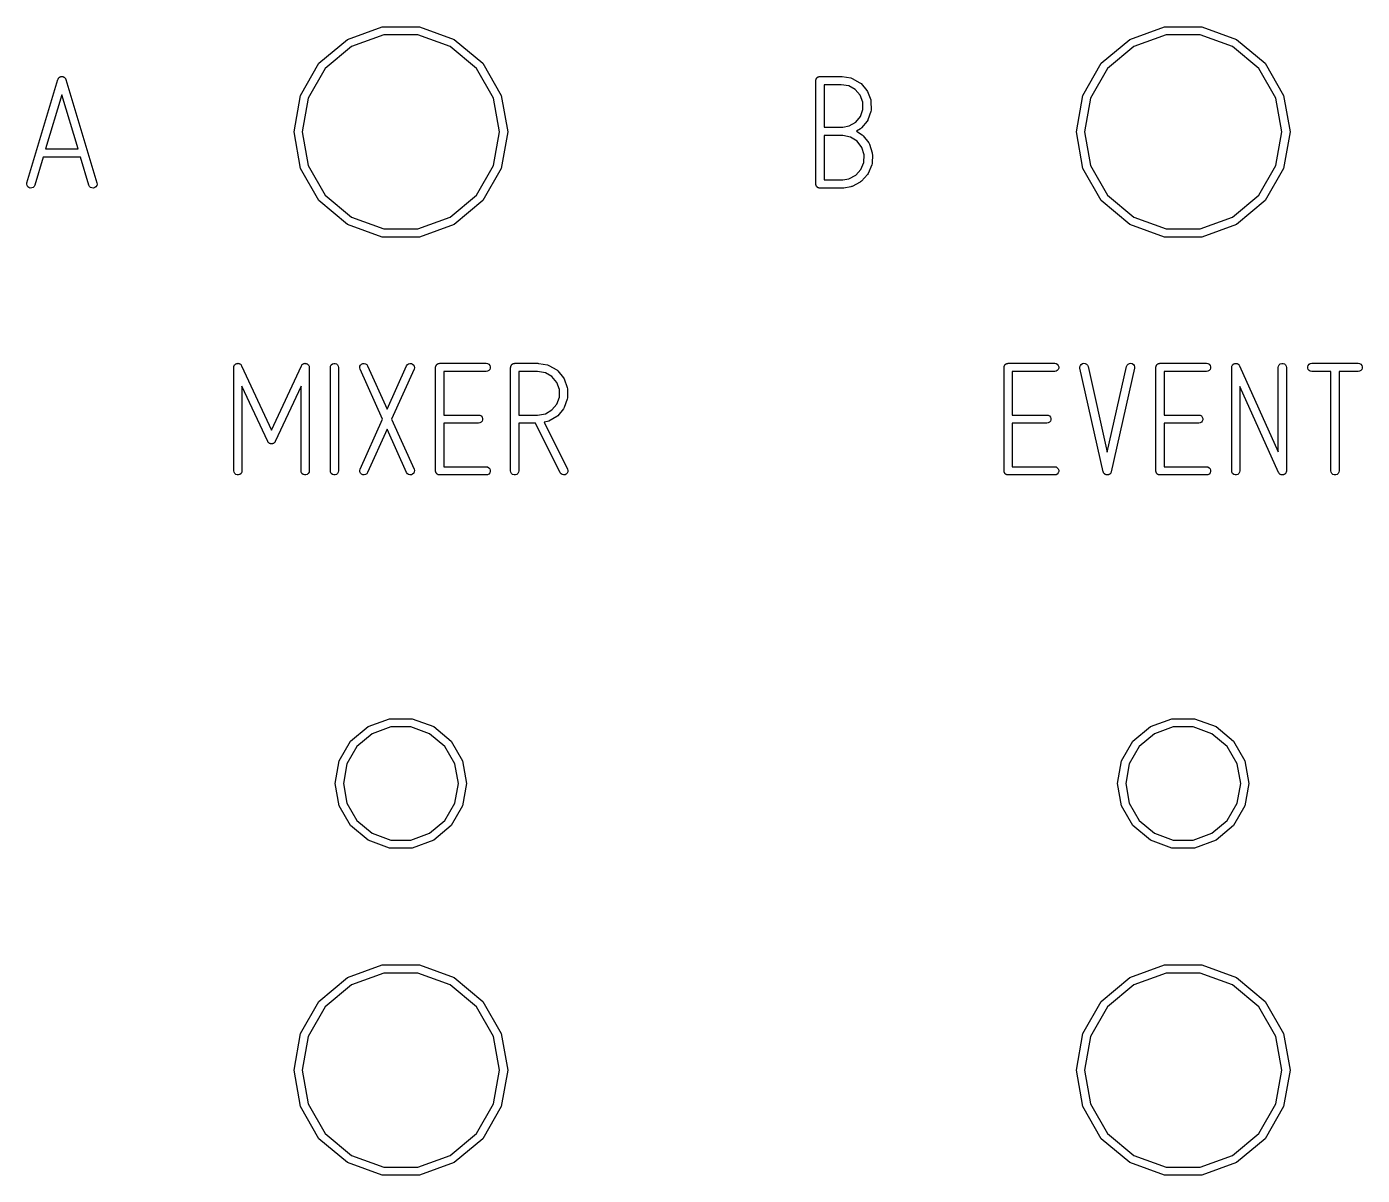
# Model space of a CAD drawing. Extents: x 10 to 493, y -203 to -71.
# Drawn here: x 109 to 141.52, y -166.39 to -138.41 of the extents above; entities that cross this region are included whole.
import ezdxf

# ---------------------------------------------------------------- set-up
doc = ezdxf.new("R2010")
doc.units = 0
doc.header["$MEASUREMENT"] = 0
doc.layers.add('BLACK', color=7, linetype='CONTINUOUS')

msp = doc.modelspace()

# ---------------------------------------------------------------- linework, layer by layer
at = {"layer": 'Black'}
for p, q in [((116.809, -138.716), (117.658, -138.407)), ((117.658, -138.407), (118.562, -138.407)), ((118.562, -138.407), (119.411, -138.716)), ((135.859, -138.716), (136.708, -138.407)), ((136.708, -138.407), (137.612, -138.407)), ((137.612, -138.407), (138.461, -138.716)), ((116.116, -139.297), (116.809, -138.716)), ((117.693, -138.604), (116.909, -138.889)), ((118.527, -138.604), (117.693, -138.604)), ((119.311, -138.889), (118.527, -138.604)), ((119.411, -138.716), (120.104, -139.297)), ((135.166, -139.297), (135.859, -138.716)), ((136.743, -138.604), (135.959, -138.889)), ((137.577, -138.604), (136.743, -138.604)), ((138.361, -138.889), (137.577, -138.604)), ((138.461, -138.716), (139.154, -139.297)), ((116.909, -138.889), (116.27, -139.426)), ((119.95, -139.426), (119.311, -138.889)), ((135.959, -138.889), (135.32, -139.426)), ((139, -139.426), (138.361, -138.889)), ((115.665, -140.08), (116.116, -139.297)), ((116.27, -139.426), (115.852, -140.148)), ((120.368, -140.148), (119.95, -139.426)), ((120.104, -139.297), (120.555, -140.08)), ((134.715, -140.08), (135.166, -139.297)), ((135.32, -139.426), (134.902, -140.148)), ((139.418, -140.148), (139, -139.426)), ((139.154, -139.297), (139.605, -140.08)), ((109.003, -142.211), (109.759, -139.691)), ((109.759, -139.691), (109.762, -139.686)), ((109.762, -139.686), (109.763, -139.68)), ((109.763, -139.68), (109.77, -139.671)), ((109.77, -139.671), (109.775, -139.66)), ((109.775, -139.66), (109.779, -139.656)), ((109.779, -139.656), (109.782, -139.651)), ((109.782, -139.651), (109.792, -139.644)), ((109.792, -139.644), (109.8, -139.636)), ((109.8, -139.636), (109.805, -139.634)), ((109.805, -139.634), (109.81, -139.631)), ((109.81, -139.631), (109.821, -139.627)), ((109.821, -139.627), (109.832, -139.623)), ((109.832, -139.623), (109.838, -139.622)), ((109.838, -139.622), (109.843, -139.621)), ((109.843, -139.621), (109.855, -139.621)), ((109.855, -139.621), (109.867, -139.621)), ((109.867, -139.621), (109.872, -139.622)), ((109.872, -139.622), (109.878, -139.623)), ((109.878, -139.623), (109.889, -139.627)), ((109.889, -139.627), (109.9, -139.631)), ((109.9, -139.631), (109.905, -139.634)), ((109.905, -139.634), (109.91, -139.636)), ((109.91, -139.636), (109.918, -139.644)), ((109.918, -139.644), (109.928, -139.651)), ((109.928, -139.651), (109.931, -139.656)), ((109.931, -139.656), (109.935, -139.66)), ((109.935, -139.66), (109.94, -139.671)), ((109.94, -139.671), (109.947, -139.68)), ((109.947, -139.68), (109.948, -139.686)), ((109.948, -139.686), (109.951, -139.691)), ((109.951, -139.691), (110.707, -142.211)), ((128.215, -139.72), (128.217, -139.711)), ((128.215, -142.24), (128.215, -139.72)), ((128.217, -139.703), (128.22, -139.694)), ((128.217, -139.711), (128.217, -139.703)), ((128.22, -139.694), (128.221, -139.686)), ((128.221, -139.686), (128.225, -139.678)), ((128.225, -139.678), (128.228, -139.67)), ((128.228, -139.67), (128.234, -139.663)), ((128.234, -139.663), (128.238, -139.656)), ((128.238, -139.656), (128.245, -139.65)), ((128.245, -139.65), (128.251, -139.643)), ((128.251, -139.643), (128.258, -139.639)), ((128.258, -139.639), (128.265, -139.633)), ((128.265, -139.633), (128.273, -139.63)), ((128.273, -139.63), (128.281, -139.626)), ((128.281, -139.626), (128.289, -139.625)), ((128.289, -139.625), (128.298, -139.622)), ((128.298, -139.622), (128.306, -139.622)), ((128.306, -139.622), (128.315, -139.62)), ((128.315, -139.62), (128.84, -139.62)), ((128.415, -139.82), (128.415, -140.859)), ((128.832, -139.82), (128.415, -139.82)), ((129.019, -139.851), (128.832, -139.82)), ((128.84, -139.62), (128.848, -139.621)), ((128.848, -139.621), (128.856, -139.621)), ((128.856, -139.621), (129.069, -139.656)), ((129.069, -139.656), (129.101, -139.668)), ((129.101, -139.668), (129.289, -139.773)), ((129.289, -139.773), (129.301, -139.783)), ((129.301, -139.783), (129.316, -139.795)), ((129.316, -139.795), (129.457, -139.958)), ((109.855, -140.068), (109.46, -141.384)), ((110.25, -141.384), (109.855, -140.068)), ((115.508, -140.97), (115.665, -140.08)), ((115.852, -140.148), (115.708, -140.97)), ((120.512, -140.97), (120.368, -140.148)), ((120.555, -140.08), (120.712, -140.97)), ((129.176, -139.939), (129.019, -139.851)), ((129.293, -140.075), (129.176, -139.939)), ((129.357, -140.244), (129.293, -140.075)), ((129.457, -139.958), (129.457, -139.958)), ((129.457, -139.958), (129.474, -139.988)), ((129.474, -139.988), (129.55, -140.189)), ((134.558, -140.97), (134.715, -140.08)), ((134.902, -140.148), (134.758, -140.97)), ((139.562, -140.97), (139.418, -140.148)), ((139.605, -140.08), (139.762, -140.97)), ((129.3, -140.594), (129.359, -140.424)), ((129.359, -140.424), (129.357, -140.244)), ((129.554, -140.473), (129.483, -140.676)), ((129.55, -140.189), (129.554, -140.208)), ((129.554, -140.208), (129.557, -140.224)), ((129.559, -140.439), (129.554, -140.473)), ((129.557, -140.224), (129.559, -140.439)), ((129.03, -140.825), (129.186, -140.733)), ((129.186, -140.733), (129.3, -140.594)), ((129.466, -140.707), (129.329, -140.873)), ((129.479, -140.683), (129.466, -140.707)), ((129.483, -140.676), (129.479, -140.683)), ((115.665, -141.86), (115.508, -140.97)), ((115.708, -140.97), (115.852, -141.792)), ((120.368, -141.792), (120.512, -140.97)), ((120.712, -140.97), (120.555, -141.86)), ((128.415, -140.859), (128.872, -140.859)), ((128.415, -141.059), (128.415, -142.14)), ((128.871, -141.059), (128.415, -141.059)), ((129.061, -141.1), (128.871, -141.059)), ((128.872, -140.859), (129.03, -140.825)), ((129.219, -141.2), (129.061, -141.1)), ((129.303, -140.896), (129.205, -140.954)), ((129.205, -140.954), (129.341, -141.041)), ((129.329, -140.873), (129.303, -140.896)), ((129.341, -141.041), (129.367, -141.064)), ((129.367, -141.064), (129.503, -141.24)), ((134.715, -141.86), (134.558, -140.97)), ((134.758, -140.97), (134.902, -141.792)), ((139.418, -141.792), (139.562, -140.97)), ((139.762, -140.97), (139.605, -141.86)), ((109.46, -141.384), (110.25, -141.384)), ((129.334, -141.348), (129.219, -141.2)), ((129.391, -141.527), (129.334, -141.348)), ((129.503, -141.24), (129.519, -141.271)), ((129.519, -141.271), (129.587, -141.483)), ((109.4, -141.584), (109.195, -142.269)), ((110.31, -141.584), (109.4, -141.584)), ((110.515, -142.269), (110.31, -141.584)), ((115.852, -141.792), (116.27, -142.514)), ((119.95, -142.514), (120.368, -141.792)), ((129.313, -141.887), (129.384, -141.714)), ((129.384, -141.714), (129.391, -141.527)), ((129.576, -141.774), (129.491, -141.98)), ((129.583, -141.74), (129.576, -141.774)), ((129.592, -141.517), (129.583, -141.74)), ((129.587, -141.483), (129.59, -141.505)), ((129.59, -141.505), (129.592, -141.517)), ((134.902, -141.792), (135.32, -142.514)), ((139, -142.514), (139.418, -141.792)), ((116.116, -142.643), (115.665, -141.86)), ((120.555, -141.86), (120.104, -142.643)), ((128.873, -142.14), (129.019, -142.114)), ((129.019, -142.114), (129.187, -142.026)), ((129.187, -142.026), (129.313, -141.887)), ((129.473, -142.009), (129.323, -142.174)), ((129.491, -141.98), (129.473, -142.009)), ((135.166, -142.643), (134.715, -141.86)), ((139.605, -141.86), (139.154, -142.643)), ((108.999, -142.246), (109.003, -142.211)), ((109.007, -142.28), (108.999, -142.246)), ((109.026, -142.309), (109.007, -142.28)), ((109.054, -142.329), (109.026, -142.309)), ((109.087, -142.339), (109.054, -142.329)), ((109.122, -142.337), (109.087, -142.339)), ((109.154, -142.324), (109.122, -142.337)), ((109.179, -142.3), (109.154, -142.324)), ((109.195, -142.269), (109.179, -142.3)), ((110.531, -142.3), (110.515, -142.269)), ((110.556, -142.324), (110.531, -142.3)), ((110.588, -142.337), (110.556, -142.324)), ((110.623, -142.339), (110.588, -142.337)), ((110.656, -142.329), (110.623, -142.339)), ((110.684, -142.309), (110.656, -142.329)), ((110.703, -142.28), (110.684, -142.309)), ((110.711, -142.246), (110.703, -142.28)), ((110.707, -142.211), (110.711, -142.246)), ((128.217, -142.249), (128.215, -142.24)), ((128.217, -142.257), (128.217, -142.249)), ((128.22, -142.266), (128.217, -142.257)), ((128.221, -142.274), (128.22, -142.266)), ((128.225, -142.282), (128.221, -142.274)), ((128.228, -142.29), (128.225, -142.282)), ((128.234, -142.297), (128.228, -142.29)), ((128.238, -142.304), (128.234, -142.297)), ((128.245, -142.31), (128.238, -142.304)), ((128.251, -142.317), (128.245, -142.31)), ((128.258, -142.321), (128.251, -142.317)), ((128.265, -142.327), (128.258, -142.321)), ((128.273, -142.33), (128.265, -142.327)), ((128.281, -142.334), (128.273, -142.33)), ((128.289, -142.335), (128.281, -142.334)), ((128.298, -142.338), (128.289, -142.335)), ((128.306, -142.338), (128.298, -142.338)), ((128.315, -142.34), (128.306, -142.338)), ((128.882, -142.34), (128.315, -142.34)), ((128.415, -142.14), (128.873, -142.14)), ((128.891, -142.338), (128.882, -142.34)), ((128.899, -142.338), (128.891, -142.338)), ((129.069, -142.309), (128.899, -142.338)), ((129.084, -142.303), (129.069, -142.309)), ((129.099, -142.299), (129.084, -142.303)), ((129.296, -142.195), (129.099, -142.299)), ((129.301, -142.191), (129.296, -142.195)), ((129.323, -142.174), (129.301, -142.191)), ((116.809, -143.224), (116.116, -142.643)), ((116.27, -142.514), (116.909, -143.051)), ((119.311, -143.051), (119.95, -142.514)), ((120.104, -142.643), (119.411, -143.224)), ((135.859, -143.224), (135.166, -142.643)), ((135.32, -142.514), (135.959, -143.051)), ((138.361, -143.051), (139, -142.514)), ((139.154, -142.643), (138.461, -143.224)), ((116.909, -143.051), (117.693, -143.336)), ((118.527, -143.336), (119.311, -143.051)), ((135.959, -143.051), (136.743, -143.336)), ((137.577, -143.336), (138.361, -143.051)), ((117.658, -143.533), (116.809, -143.224)), ((117.693, -143.336), (118.527, -143.336)), ((119.411, -143.224), (118.562, -143.533)), ((136.708, -143.533), (135.859, -143.224)), ((136.743, -143.336), (137.577, -143.336)), ((138.461, -143.224), (137.612, -143.533)), ((118.562, -143.533), (117.658, -143.533)), ((137.612, -143.533), (136.708, -143.533)), ((114.047, -146.675), (114.054, -146.663)), ((114.054, -146.663), (114.059, -146.652)), ((114.059, -146.652), (114.062, -146.648)), ((114.062, -146.648), (114.064, -146.645)), ((114.064, -146.645), (114.074, -146.636)), ((114.074, -146.636), (114.084, -146.627)), ((114.084, -146.627), (114.088, -146.625)), ((114.088, -146.625), (114.091, -146.622)), ((114.091, -146.622), (114.103, -146.618)), ((114.103, -146.618), (114.115, -146.612)), ((114.115, -146.612), (114.12, -146.612)), ((114.12, -146.612), (114.124, -146.611)), ((114.124, -146.611), (114.137, -146.611)), ((114.137, -146.611), (114.15, -146.609)), ((114.15, -146.609), (114.154, -146.611)), ((114.154, -146.611), (114.158, -146.611)), ((114.158, -146.611), (114.171, -146.615)), ((114.171, -146.615), (114.183, -146.618)), ((114.183, -146.618), (114.187, -146.621)), ((114.187, -146.621), (114.191, -146.622)), ((114.191, -146.622), (114.201, -146.631)), ((114.201, -146.631), (114.212, -146.638)), ((114.212, -146.638), (114.214, -146.642)), ((114.214, -146.642), (114.218, -146.645)), ((114.218, -146.645), (114.224, -146.656)), ((114.224, -146.656), (114.232, -146.667)), ((114.232, -146.667), (114.96, -148.236)), ((114.96, -148.236), (115.688, -146.667)), ((115.688, -146.667), (115.696, -146.656)), ((115.696, -146.656), (115.702, -146.645)), ((115.702, -146.645), (115.706, -146.642)), ((115.706, -146.642), (115.708, -146.638)), ((115.708, -146.638), (115.719, -146.631)), ((115.719, -146.631), (115.729, -146.622)), ((115.729, -146.622), (115.733, -146.621)), ((115.733, -146.621), (115.737, -146.618)), ((115.737, -146.618), (115.749, -146.615)), ((115.749, -146.615), (115.762, -146.611)), ((115.762, -146.611), (115.766, -146.611)), ((115.766, -146.611), (115.77, -146.609)), ((115.77, -146.609), (115.783, -146.611)), ((115.783, -146.611), (115.796, -146.611)), ((115.796, -146.611), (115.8, -146.612)), ((115.8, -146.612), (115.805, -146.612)), ((115.805, -146.612), (115.817, -146.618)), ((115.817, -146.618), (115.829, -146.622)), ((115.829, -146.622), (115.832, -146.625)), ((115.832, -146.625), (115.836, -146.627)), ((115.836, -146.627), (115.846, -146.636)), ((115.846, -146.636), (115.856, -146.645)), ((115.856, -146.645), (115.858, -146.648)), ((115.858, -146.648), (115.861, -146.652)), ((115.861, -146.652), (115.866, -146.663)), ((115.866, -146.663), (115.873, -146.675)), ((116.399, -146.675), (116.416, -146.645)), ((116.416, -146.645), (116.443, -146.622)), ((116.443, -146.622), (116.476, -146.611)), ((116.476, -146.611), (116.51, -146.611)), ((116.51, -146.611), (116.543, -146.622)), ((116.543, -146.622), (116.57, -146.645)), ((116.57, -146.645), (116.587, -146.675)), ((117.111, -146.682), (117.126, -146.651)), ((117.126, -146.651), (117.151, -146.626)), ((117.151, -146.626), (117.182, -146.612)), ((117.182, -146.612), (117.217, -146.61)), ((117.217, -146.61), (117.25, -146.619)), ((117.25, -146.619), (117.279, -146.639)), ((117.279, -146.639), (117.298, -146.668)), ((117.298, -146.668), (117.774, -147.725)), ((117.774, -147.725), (118.25, -146.668)), ((118.25, -146.668), (118.269, -146.639)), ((118.269, -146.639), (118.298, -146.619)), ((118.298, -146.619), (118.331, -146.61)), ((118.331, -146.61), (118.366, -146.612)), ((118.366, -146.612), (118.397, -146.626)), ((118.397, -146.626), (118.422, -146.651)), ((118.422, -146.651), (118.437, -146.682)), ((118.961, -146.675), (118.965, -146.667)), ((118.965, -146.667), (118.968, -146.659)), ((118.968, -146.659), (118.974, -146.652)), ((118.974, -146.652), (118.978, -146.645)), ((118.978, -146.645), (118.985, -146.639)), ((118.985, -146.639), (118.991, -146.632)), ((118.991, -146.632), (118.998, -146.628)), ((118.998, -146.628), (119.005, -146.622)), ((119.005, -146.622), (119.013, -146.619)), ((119.013, -146.619), (119.021, -146.615)), ((119.021, -146.615), (119.029, -146.614)), ((119.029, -146.614), (119.038, -146.611)), ((119.038, -146.611), (119.046, -146.611)), ((119.046, -146.611), (119.055, -146.609)), ((119.055, -146.609), (120.189, -146.609)), ((120.189, -146.609), (120.223, -146.615)), ((120.223, -146.615), (120.253, -146.632)), ((120.253, -146.632), (120.276, -146.659)), ((120.276, -146.659), (120.287, -146.692)), ((120.788, -146.675), (120.792, -146.667)), ((120.792, -146.667), (120.795, -146.659)), ((120.795, -146.659), (120.801, -146.652)), ((120.801, -146.652), (120.805, -146.645)), ((120.805, -146.645), (120.812, -146.639)), ((120.812, -146.639), (120.818, -146.632)), ((120.818, -146.632), (120.825, -146.628)), ((120.825, -146.628), (120.832, -146.622)), ((120.832, -146.622), (120.84, -146.619)), ((120.84, -146.619), (120.848, -146.615)), ((120.848, -146.615), (120.856, -146.614)), ((120.856, -146.614), (120.865, -146.611)), ((120.865, -146.611), (120.873, -146.611)), ((120.873, -146.611), (120.882, -146.609)), ((120.882, -146.609), (121.449, -146.609)), ((121.449, -146.609), (121.458, -146.611)), ((121.458, -146.611), (121.466, -146.611)), ((121.466, -146.611), (121.682, -146.649)), ((121.682, -146.649), (121.714, -146.66)), ((121.714, -146.66), (121.904, -146.77)), ((132.803, -146.675), (132.807, -146.667)), ((132.807, -146.667), (132.81, -146.659)), ((132.81, -146.659), (132.816, -146.652)), ((132.816, -146.652), (132.82, -146.645)), ((132.82, -146.645), (132.827, -146.639)), ((132.827, -146.639), (132.833, -146.632)), ((132.833, -146.632), (132.84, -146.628)), ((132.84, -146.628), (132.847, -146.622)), ((132.847, -146.622), (132.855, -146.619)), ((132.855, -146.619), (132.863, -146.615)), ((132.863, -146.615), (132.871, -146.614)), ((132.871, -146.614), (132.88, -146.611)), ((132.88, -146.611), (132.888, -146.611)), ((132.888, -146.611), (132.897, -146.609)), ((132.897, -146.609), (134.031, -146.609)), ((134.031, -146.609), (134.065, -146.615)), ((134.065, -146.615), (134.095, -146.632)), ((134.095, -146.632), (134.118, -146.659)), ((134.118, -146.659), (134.129, -146.692)), ((134.646, -146.696), (134.656, -146.663)), ((134.656, -146.663), (134.677, -146.635)), ((134.677, -146.635), (134.706, -146.617)), ((134.706, -146.617), (134.74, -146.609)), ((134.74, -146.609), (134.775, -146.614)), ((134.775, -146.614), (134.806, -146.629)), ((134.806, -146.629), (134.829, -146.655)), ((134.829, -146.655), (134.843, -146.687)), ((135.781, -146.687), (135.795, -146.655)), ((135.795, -146.655), (135.818, -146.629)), ((135.818, -146.629), (135.849, -146.614)), ((135.849, -146.614), (135.884, -146.609)), ((135.884, -146.609), (135.918, -146.617)), ((135.918, -146.617), (135.947, -146.635)), ((135.947, -146.635), (135.968, -146.663)), ((135.968, -146.663), (135.978, -146.696)), ((136.499, -146.675), (136.503, -146.667)), ((136.503, -146.667), (136.506, -146.659)), ((136.506, -146.659), (136.512, -146.652)), ((136.512, -146.652), (136.516, -146.645)), ((136.516, -146.645), (136.523, -146.639)), ((136.523, -146.639), (136.529, -146.632)), ((136.529, -146.632), (136.536, -146.628)), ((136.536, -146.628), (136.543, -146.622)), ((136.543, -146.622), (136.551, -146.619)), ((136.551, -146.619), (136.559, -146.615)), ((136.559, -146.615), (136.567, -146.614)), ((136.567, -146.614), (136.576, -146.611)), ((136.576, -146.611), (136.584, -146.611)), ((136.584, -146.611), (136.593, -146.609)), ((136.593, -146.609), (137.727, -146.609)), ((137.727, -146.609), (137.761, -146.615)), ((137.761, -146.615), (137.791, -146.632)), ((137.791, -146.632), (137.814, -146.659)), ((137.814, -146.659), (137.825, -146.692)), ((138.347, -146.675), (138.354, -146.663)), ((138.354, -146.663), (138.36, -146.651)), ((138.36, -146.651), (138.363, -146.648)), ((138.363, -146.648), (138.364, -146.645)), ((138.364, -146.645), (138.375, -146.636)), ((138.375, -146.636), (138.385, -146.626)), ((138.385, -146.626), (138.388, -146.625)), ((138.388, -146.625), (138.391, -146.622)), ((138.391, -146.622), (138.404, -146.618)), ((138.404, -146.618), (138.416, -146.612)), ((138.416, -146.612), (138.42, -146.612)), ((138.42, -146.612), (138.424, -146.611)), ((138.424, -146.611), (138.437, -146.611)), ((138.437, -146.611), (138.451, -146.61)), ((138.451, -146.61), (138.455, -146.611)), ((138.455, -146.611), (138.458, -146.611)), ((138.458, -146.611), (138.471, -146.615)), ((138.471, -146.615), (138.484, -146.619)), ((138.484, -146.619), (138.487, -146.621)), ((138.487, -146.621), (138.491, -146.622)), ((138.491, -146.622), (138.502, -146.631)), ((138.502, -146.631), (138.513, -146.639)), ((138.513, -146.639), (138.515, -146.642)), ((138.515, -146.642), (138.518, -146.645)), ((138.518, -146.645), (138.524, -146.657)), ((138.524, -146.657), (138.532, -146.668)), ((138.532, -146.668), (139.475, -148.763)), ((139.481, -146.675), (139.498, -146.645)), ((139.498, -146.645), (139.525, -146.622)), ((139.525, -146.622), (139.558, -146.611)), ((139.558, -146.611), (139.592, -146.611)), ((139.592, -146.611), (139.625, -146.622)), ((139.625, -146.622), (139.652, -146.645)), ((139.652, -146.645), (139.669, -146.675)), ((140.191, -146.692), (140.202, -146.659)), ((140.202, -146.659), (140.225, -146.632)), ((140.225, -146.632), (140.255, -146.615)), ((140.255, -146.615), (140.289, -146.609)), ((140.289, -146.609), (141.423, -146.609)), ((141.423, -146.609), (141.457, -146.615)), ((141.457, -146.615), (141.487, -146.632)), ((141.487, -146.632), (141.51, -146.659)), ((141.51, -146.659), (141.521, -146.692)), ((114.041, -146.709), (114.043, -146.696)), ((114.041, -149.229), (114.041, -146.709)), ((114.043, -146.696), (114.044, -146.683)), ((114.044, -146.683), (114.046, -146.679)), ((114.046, -146.679), (114.047, -146.675)), ((115.873, -146.675), (115.874, -146.679)), ((115.874, -146.679), (115.876, -146.683)), ((115.876, -146.683), (115.877, -146.696)), ((115.877, -146.696), (115.879, -146.709)), ((115.879, -146.709), (115.879, -149.229)), ((116.393, -146.709), (116.399, -146.675)), ((116.393, -149.229), (116.393, -146.709)), ((116.587, -146.675), (116.593, -146.709)), ((116.593, -146.709), (116.593, -149.229)), ((117.107, -146.716), (117.111, -146.682)), ((117.116, -146.75), (117.107, -146.716)), ((117.664, -147.969), (117.116, -146.75)), ((118.432, -146.75), (117.884, -147.969)), ((118.441, -146.716), (118.432, -146.75)), ((118.437, -146.682), (118.441, -146.716)), ((118.955, -146.709), (118.957, -146.7)), ((118.955, -149.229), (118.955, -146.709)), ((118.957, -146.692), (118.96, -146.683)), ((118.957, -146.7), (118.957, -146.692)), ((118.96, -146.683), (118.961, -146.675)), ((120.189, -146.809), (119.155, -146.809)), ((119.155, -146.809), (119.155, -147.869)), ((120.223, -146.803), (120.189, -146.809)), ((120.253, -146.786), (120.223, -146.803)), ((120.276, -146.759), (120.253, -146.786)), ((120.287, -146.726), (120.276, -146.759)), ((120.287, -146.692), (120.287, -146.726)), ((120.782, -146.709), (120.784, -146.7)), ((120.782, -149.229), (120.782, -146.709)), ((120.784, -146.692), (120.787, -146.683)), ((120.784, -146.7), (120.784, -146.692)), ((120.787, -146.683), (120.788, -146.675)), ((120.982, -146.809), (120.982, -147.869)), ((121.44, -146.809), (120.982, -146.809)), ((121.63, -146.842), (121.44, -146.809)), ((121.789, -146.934), (121.63, -146.842)), ((121.907, -147.075), (121.789, -146.934)), ((121.904, -146.77), (121.931, -146.792)), ((121.931, -146.792), (122.071, -146.96)), ((122.071, -146.96), (122.088, -146.988)), ((122.088, -146.988), (122.089, -146.99)), ((122.089, -146.99), (122.163, -147.195)), ((132.797, -146.709), (132.799, -146.7)), ((132.797, -149.229), (132.797, -146.709)), ((132.799, -146.692), (132.802, -146.683)), ((132.799, -146.7), (132.799, -146.692)), ((132.802, -146.683), (132.803, -146.675)), ((134.031, -146.809), (132.997, -146.809)), ((132.997, -146.809), (132.997, -147.869)), ((134.065, -146.803), (134.031, -146.809)), ((134.095, -146.786), (134.065, -146.803)), ((134.118, -146.759), (134.095, -146.786)), ((134.129, -146.726), (134.118, -146.759)), ((134.129, -146.692), (134.129, -146.726)), ((134.647, -146.731), (134.646, -146.696)), ((135.214, -149.251), (134.647, -146.731)), ((134.843, -146.687), (135.312, -148.773)), ((135.312, -148.773), (135.781, -146.687)), ((135.977, -146.731), (135.41, -149.251)), ((135.978, -146.696), (135.977, -146.731)), ((136.493, -146.709), (136.495, -146.7)), ((136.493, -149.229), (136.493, -146.709)), ((136.495, -146.692), (136.498, -146.683)), ((136.495, -146.7), (136.495, -146.692)), ((136.498, -146.683), (136.499, -146.675)), ((137.727, -146.809), (136.693, -146.809)), ((136.693, -146.809), (136.693, -147.869)), ((137.761, -146.803), (137.727, -146.809)), ((137.791, -146.786), (137.761, -146.803)), ((137.814, -146.759), (137.791, -146.786)), ((137.825, -146.726), (137.814, -146.759)), ((137.825, -146.692), (137.825, -146.726)), ((138.341, -146.709), (138.343, -146.695)), ((138.341, -149.229), (138.341, -146.709)), ((138.343, -146.695), (138.345, -146.682)), ((138.345, -146.682), (138.346, -146.678)), ((138.346, -146.678), (138.347, -146.675)), ((139.475, -146.709), (139.481, -146.675)), ((139.475, -148.763), (139.475, -146.709)), ((139.669, -146.675), (139.675, -146.709)), ((139.675, -146.709), (139.675, -149.229)), ((140.191, -146.726), (140.191, -146.692)), ((140.202, -146.759), (140.191, -146.726)), ((140.225, -146.786), (140.202, -146.759)), ((140.255, -146.803), (140.225, -146.786)), ((140.289, -146.809), (140.255, -146.803)), ((140.756, -146.809), (140.289, -146.809)), ((140.756, -149.229), (140.756, -146.809)), ((141.423, -146.809), (140.956, -146.809)), ((140.956, -146.809), (140.956, -149.229)), ((141.457, -146.803), (141.423, -146.809)), ((141.487, -146.786), (141.457, -146.803)), ((141.51, -146.759), (141.487, -146.786)), ((141.521, -146.726), (141.51, -146.759)), ((141.521, -146.692), (141.521, -146.726)), ((114.869, -148.515), (114.241, -147.162)), ((114.241, -147.162), (114.241, -149.229)), ((115.679, -147.162), (115.051, -148.515)), ((115.679, -149.229), (115.679, -147.162)), ((121.969, -147.247), (121.907, -147.075)), ((121.969, -147.431), (121.969, -147.247)), ((122.163, -147.195), (122.169, -147.23)), ((122.169, -147.23), (122.169, -147.448)), ((139.484, -149.27), (138.541, -147.175)), ((138.541, -147.175), (138.541, -149.229)), ((121.789, -147.744), (121.907, -147.603)), ((121.907, -147.603), (121.969, -147.431)), ((122.163, -147.483), (122.089, -147.688)), ((122.169, -147.448), (122.163, -147.483)), ((117.116, -149.188), (117.664, -147.969)), ((117.884, -147.969), (118.432, -149.188)), ((119.155, -147.869), (120, -147.869)), ((120, -147.869), (120.034, -147.875)), ((120.034, -147.875), (120.064, -147.892)), ((120.064, -147.892), (120.087, -147.919)), ((120.087, -147.919), (120.098, -147.952)), ((120.098, -147.952), (120.098, -147.986)), ((120.982, -147.869), (121.44, -147.869)), ((121.44, -147.869), (121.63, -147.836)), ((121.63, -147.836), (121.789, -147.744)), ((121.904, -147.908), (121.714, -148.018)), ((121.931, -147.886), (121.904, -147.908)), ((122.071, -147.718), (121.931, -147.886)), ((122.089, -147.688), (122.071, -147.718)), ((132.997, -147.869), (133.842, -147.869)), ((133.842, -147.869), (133.876, -147.875)), ((133.876, -147.875), (133.906, -147.892)), ((133.906, -147.892), (133.929, -147.919)), ((133.929, -147.919), (133.94, -147.952)), ((133.94, -147.952), (133.94, -147.986)), ((136.693, -147.869), (137.538, -147.869)), ((137.538, -147.869), (137.572, -147.875)), ((137.572, -147.875), (137.602, -147.892)), ((137.602, -147.892), (137.625, -147.919)), ((137.625, -147.919), (137.636, -147.952)), ((137.636, -147.952), (137.636, -147.986)), ((117.774, -148.213), (117.298, -149.27)), ((118.25, -149.27), (117.774, -148.213)), ((120, -148.069), (119.155, -148.069)), ((119.155, -148.069), (119.155, -149.129)), ((120.034, -148.063), (120, -148.069)), ((120.064, -148.046), (120.034, -148.063)), ((120.087, -148.019), (120.064, -148.046)), ((120.098, -147.986), (120.087, -148.019)), ((121.387, -148.069), (120.982, -148.069)), ((120.982, -148.069), (120.982, -149.229)), ((121.99, -149.274), (121.387, -148.069)), ((121.682, -148.029), (121.598, -148.044)), ((121.598, -148.044), (122.168, -149.184)), ((121.714, -148.018), (121.682, -148.029)), ((133.842, -148.069), (132.997, -148.069)), ((132.997, -148.069), (132.997, -149.129)), ((133.876, -148.063), (133.842, -148.069)), ((133.906, -148.046), (133.876, -148.063)), ((133.929, -148.019), (133.906, -148.046)), ((133.94, -147.986), (133.929, -148.019)), ((137.538, -148.069), (136.693, -148.069)), ((136.693, -148.069), (136.693, -149.129)), ((137.572, -148.063), (137.538, -148.069)), ((137.602, -148.046), (137.572, -148.063)), ((137.625, -148.019), (137.602, -148.046)), ((137.636, -147.986), (137.625, -148.019)), ((114.874, -148.522), (114.869, -148.515)), ((114.878, -148.53), (114.874, -148.522)), ((114.884, -148.537), (114.878, -148.53)), ((114.889, -148.544), (114.884, -148.537)), ((114.896, -148.549), (114.889, -148.544)), ((114.903, -148.555), (114.896, -148.549)), ((114.911, -148.559), (114.903, -148.555)), ((114.918, -148.564), (114.911, -148.559)), ((114.926, -148.566), (114.918, -148.564)), ((114.934, -148.57), (114.926, -148.566)), ((114.943, -148.57), (114.934, -148.57)), ((114.951, -148.573), (114.943, -148.57)), ((114.96, -148.572), (114.951, -148.573)), ((114.969, -148.573), (114.96, -148.572)), ((114.977, -148.57), (114.969, -148.573)), ((114.986, -148.57), (114.977, -148.57)), ((114.994, -148.566), (114.986, -148.57)), ((115.002, -148.564), (114.994, -148.566)), ((115.009, -148.559), (115.002, -148.564)), ((115.017, -148.555), (115.009, -148.559)), ((115.024, -148.549), (115.017, -148.555)), ((115.031, -148.544), (115.024, -148.549)), ((115.036, -148.537), (115.031, -148.544)), ((115.042, -148.53), (115.036, -148.537)), ((115.046, -148.522), (115.042, -148.53)), ((115.051, -148.515), (115.046, -148.522)), ((114.047, -149.263), (114.041, -149.229)), ((114.064, -149.293), (114.047, -149.263)), ((114.235, -149.263), (114.218, -149.293)), ((114.241, -149.229), (114.235, -149.263)), ((115.685, -149.263), (115.679, -149.229)), ((115.702, -149.293), (115.685, -149.263)), ((115.873, -149.263), (115.856, -149.293)), ((115.879, -149.229), (115.873, -149.263)), ((116.399, -149.263), (116.393, -149.229)), ((116.416, -149.293), (116.399, -149.263)), ((116.587, -149.263), (116.57, -149.293)), ((116.593, -149.229), (116.587, -149.263)), ((117.107, -149.222), (117.116, -149.188)), ((117.111, -149.256), (117.107, -149.222)), ((117.126, -149.287), (117.111, -149.256)), ((117.298, -149.27), (117.279, -149.299)), ((118.269, -149.299), (118.25, -149.27)), ((118.437, -149.256), (118.422, -149.287)), ((118.432, -149.188), (118.441, -149.222)), ((118.441, -149.222), (118.437, -149.256)), ((118.957, -149.238), (118.955, -149.229)), ((118.957, -149.246), (118.957, -149.238)), ((118.96, -149.255), (118.957, -149.246)), ((118.961, -149.263), (118.96, -149.255)), ((118.965, -149.271), (118.961, -149.263)), ((118.968, -149.279), (118.965, -149.271)), ((119.155, -149.129), (120.189, -149.129)), ((120.189, -149.129), (120.223, -149.135)), ((120.223, -149.135), (120.253, -149.152)), ((120.253, -149.152), (120.276, -149.179)), ((120.276, -149.179), (120.287, -149.212)), ((120.287, -149.246), (120.276, -149.279)), ((120.287, -149.212), (120.287, -149.246)), ((120.788, -149.263), (120.782, -149.229)), ((120.805, -149.293), (120.788, -149.263)), ((120.976, -149.263), (120.959, -149.293)), ((120.982, -149.229), (120.976, -149.263)), ((122.01, -149.302), (121.99, -149.274)), ((122.176, -149.252), (122.162, -149.284)), ((122.168, -149.184), (122.178, -149.218)), ((122.178, -149.218), (122.176, -149.252)), ((132.799, -149.238), (132.797, -149.229)), ((132.799, -149.246), (132.799, -149.238)), ((132.802, -149.255), (132.799, -149.246)), ((132.803, -149.263), (132.802, -149.255)), ((132.807, -149.271), (132.803, -149.263)), ((132.81, -149.279), (132.807, -149.271)), ((132.997, -149.129), (134.031, -149.129)), ((134.031, -149.129), (134.065, -149.135)), ((134.065, -149.135), (134.095, -149.152)), ((134.095, -149.152), (134.118, -149.179)), ((134.118, -149.179), (134.129, -149.212)), ((134.129, -149.246), (134.118, -149.279)), ((134.129, -149.212), (134.129, -149.246)), ((135.219, -149.263), (135.214, -149.251)), ((135.223, -149.275), (135.219, -149.263)), ((135.226, -149.279), (135.223, -149.275)), ((135.401, -149.275), (135.398, -149.279)), ((135.405, -149.263), (135.401, -149.275)), ((135.41, -149.251), (135.405, -149.263)), ((136.495, -149.238), (136.493, -149.229)), ((136.495, -149.246), (136.495, -149.238)), ((136.498, -149.255), (136.495, -149.246)), ((136.499, -149.263), (136.498, -149.255)), ((136.503, -149.271), (136.499, -149.263)), ((136.506, -149.279), (136.503, -149.271)), ((136.693, -149.129), (137.727, -149.129)), ((137.727, -149.129), (137.761, -149.135)), ((137.761, -149.135), (137.791, -149.152)), ((137.791, -149.152), (137.814, -149.179)), ((137.814, -149.179), (137.825, -149.212)), ((137.825, -149.246), (137.814, -149.279)), ((137.825, -149.212), (137.825, -149.246)), ((138.347, -149.263), (138.341, -149.229)), ((138.364, -149.293), (138.347, -149.263)), ((138.535, -149.263), (138.518, -149.293)), ((138.541, -149.229), (138.535, -149.263)), ((139.492, -149.281), (139.484, -149.27)), ((139.662, -149.275), (139.656, -149.287)), ((139.669, -149.263), (139.662, -149.275)), ((139.67, -149.26), (139.669, -149.263)), ((139.671, -149.256), (139.67, -149.26)), ((139.673, -149.243), (139.671, -149.256)), ((139.675, -149.229), (139.673, -149.243)), ((140.762, -149.263), (140.756, -149.229)), ((140.779, -149.293), (140.762, -149.263)), ((140.95, -149.263), (140.933, -149.293)), ((140.956, -149.229), (140.95, -149.263)), ((114.091, -149.316), (114.064, -149.293)), ((114.124, -149.327), (114.091, -149.316)), ((114.158, -149.327), (114.124, -149.327)), ((114.191, -149.316), (114.158, -149.327)), ((114.218, -149.293), (114.191, -149.316)), ((115.729, -149.316), (115.702, -149.293)), ((115.762, -149.327), (115.729, -149.316)), ((115.796, -149.327), (115.762, -149.327)), ((115.829, -149.316), (115.796, -149.327)), ((115.856, -149.293), (115.829, -149.316)), ((116.443, -149.316), (116.416, -149.293)), ((116.476, -149.327), (116.443, -149.316)), ((116.51, -149.327), (116.476, -149.327)), ((116.543, -149.316), (116.51, -149.327)), ((116.57, -149.293), (116.543, -149.316)), ((117.151, -149.312), (117.126, -149.287)), ((117.182, -149.326), (117.151, -149.312)), ((117.217, -149.328), (117.182, -149.326)), ((117.25, -149.319), (117.217, -149.328)), ((117.279, -149.299), (117.25, -149.319)), ((118.298, -149.319), (118.269, -149.299)), ((118.331, -149.328), (118.298, -149.319)), ((118.366, -149.326), (118.331, -149.328)), ((118.397, -149.312), (118.366, -149.326)), ((118.422, -149.287), (118.397, -149.312)), ((118.974, -149.286), (118.968, -149.279)), ((118.978, -149.293), (118.974, -149.286)), ((118.985, -149.299), (118.978, -149.293)), ((118.991, -149.306), (118.985, -149.299)), ((118.998, -149.31), (118.991, -149.306)), ((119.005, -149.316), (118.998, -149.31)), ((119.013, -149.319), (119.005, -149.316)), ((119.021, -149.323), (119.013, -149.319)), ((119.029, -149.324), (119.021, -149.323)), ((119.038, -149.327), (119.029, -149.324)), ((119.046, -149.327), (119.038, -149.327)), ((119.055, -149.329), (119.046, -149.327)), ((120.189, -149.329), (119.055, -149.329)), ((120.223, -149.323), (120.189, -149.329)), ((120.253, -149.306), (120.223, -149.323)), ((120.276, -149.279), (120.253, -149.306)), ((120.832, -149.316), (120.805, -149.293)), ((120.865, -149.327), (120.832, -149.316)), ((120.899, -149.327), (120.865, -149.327)), ((120.932, -149.316), (120.899, -149.327)), ((120.959, -149.293), (120.932, -149.316)), ((122.039, -149.321), (122.01, -149.302)), ((122.073, -149.329), (122.039, -149.321)), ((122.108, -149.325), (122.073, -149.329)), ((122.139, -149.309), (122.108, -149.325)), ((122.162, -149.284), (122.139, -149.309)), ((132.816, -149.286), (132.81, -149.279)), ((132.82, -149.293), (132.816, -149.286)), ((132.827, -149.299), (132.82, -149.293)), ((132.833, -149.306), (132.827, -149.299)), ((132.84, -149.31), (132.833, -149.306)), ((132.847, -149.316), (132.84, -149.31)), ((132.855, -149.319), (132.847, -149.316)), ((132.863, -149.323), (132.855, -149.319)), ((132.871, -149.324), (132.863, -149.323)), ((132.88, -149.327), (132.871, -149.324)), ((132.888, -149.327), (132.88, -149.327)), ((132.897, -149.329), (132.888, -149.327)), ((134.031, -149.329), (132.897, -149.329)), ((134.065, -149.323), (134.031, -149.329)), ((134.095, -149.306), (134.065, -149.323)), ((134.118, -149.279), (134.095, -149.306)), ((135.228, -149.283), (135.226, -149.279)), ((135.236, -149.292), (135.228, -149.283)), ((135.244, -149.303), (135.236, -149.292)), ((135.248, -149.305), (135.244, -149.303)), ((135.251, -149.309), (135.248, -149.305)), ((135.263, -149.314), (135.251, -149.309)), ((135.273, -149.321), (135.263, -149.314)), ((135.278, -149.322), (135.273, -149.321)), ((135.282, -149.324), (135.278, -149.322)), ((135.295, -149.326), (135.282, -149.324)), ((135.307, -149.329), (135.295, -149.326)), ((135.312, -149.328), (135.307, -149.329)), ((135.317, -149.329), (135.312, -149.328)), ((135.329, -149.326), (135.317, -149.329)), ((135.342, -149.324), (135.329, -149.326)), ((135.346, -149.322), (135.342, -149.324)), ((135.351, -149.321), (135.346, -149.322)), ((135.361, -149.314), (135.351, -149.321)), ((135.373, -149.309), (135.361, -149.314)), ((135.376, -149.305), (135.373, -149.309)), ((135.38, -149.303), (135.376, -149.305)), ((135.388, -149.292), (135.38, -149.303)), ((135.396, -149.283), (135.388, -149.292)), ((135.398, -149.279), (135.396, -149.283)), ((136.512, -149.286), (136.506, -149.279)), ((136.516, -149.293), (136.512, -149.286)), ((136.523, -149.299), (136.516, -149.293)), ((136.529, -149.306), (136.523, -149.299)), ((136.536, -149.31), (136.529, -149.306)), ((136.543, -149.316), (136.536, -149.31)), ((136.551, -149.319), (136.543, -149.316)), ((136.559, -149.323), (136.551, -149.319)), ((136.567, -149.324), (136.559, -149.323)), ((136.576, -149.327), (136.567, -149.324)), ((136.584, -149.327), (136.576, -149.327)), ((136.593, -149.329), (136.584, -149.327)), ((137.727, -149.329), (136.593, -149.329)), ((137.761, -149.323), (137.727, -149.329)), ((137.791, -149.306), (137.761, -149.323)), ((137.814, -149.279), (137.791, -149.306)), ((138.391, -149.316), (138.364, -149.293)), ((138.424, -149.327), (138.391, -149.316)), ((138.458, -149.327), (138.424, -149.327)), ((138.491, -149.316), (138.458, -149.327)), ((138.518, -149.293), (138.491, -149.316)), ((139.498, -149.293), (139.492, -149.281)), ((139.501, -149.296), (139.498, -149.293)), ((139.503, -149.299), (139.501, -149.296)), ((139.514, -149.307), (139.503, -149.299)), ((139.525, -149.316), (139.514, -149.307)), ((139.529, -149.317), (139.525, -149.316)), ((139.532, -149.319), (139.529, -149.317)), ((139.545, -149.323), (139.532, -149.319)), ((139.558, -149.327), (139.545, -149.323)), ((139.561, -149.327), (139.558, -149.327)), ((139.565, -149.328), (139.561, -149.327)), ((139.579, -149.327), (139.565, -149.328)), ((139.592, -149.327), (139.579, -149.327)), ((139.596, -149.326), (139.592, -149.327)), ((139.6, -149.326), (139.596, -149.326)), ((139.612, -149.32), (139.6, -149.326)), ((139.625, -149.316), (139.612, -149.32)), ((139.628, -149.313), (139.625, -149.316)), ((139.631, -149.312), (139.628, -149.313)), ((139.641, -149.302), (139.631, -149.312)), ((139.652, -149.293), (139.641, -149.302)), ((139.653, -149.29), (139.652, -149.293)), ((139.656, -149.287), (139.653, -149.29)), ((140.806, -149.316), (140.779, -149.293)), ((140.839, -149.327), (140.806, -149.316)), ((140.873, -149.327), (140.839, -149.327)), ((140.906, -149.316), (140.873, -149.327)), ((140.933, -149.293), (140.906, -149.316)), ((117.31, -155.459), (117.832, -155.269)), ((117.832, -155.269), (118.388, -155.269)), ((118.388, -155.269), (118.91, -155.459)), ((136.36, -155.459), (136.882, -155.269)), ((136.882, -155.269), (137.438, -155.269)), ((137.438, -155.269), (137.96, -155.459)), ((116.884, -155.817), (117.31, -155.459)), ((117.41, -155.633), (117.038, -155.945)), ((117.867, -155.466), (117.41, -155.633)), ((118.353, -155.466), (117.867, -155.466)), ((118.81, -155.633), (118.353, -155.466)), ((119.182, -155.945), (118.81, -155.633)), ((118.91, -155.459), (119.336, -155.817)), ((135.934, -155.817), (136.36, -155.459)), ((136.46, -155.633), (136.088, -155.945)), ((136.917, -155.466), (136.46, -155.633)), ((137.403, -155.466), (136.917, -155.466)), ((137.86, -155.633), (137.403, -155.466)), ((138.232, -155.945), (137.86, -155.633)), ((137.96, -155.459), (138.386, -155.817)), ((116.606, -156.298), (116.884, -155.817)), ((117.038, -155.945), (116.794, -156.366)), ((119.426, -156.366), (119.182, -155.945)), ((119.336, -155.817), (119.614, -156.298)), ((135.656, -156.298), (135.934, -155.817)), ((136.088, -155.945), (135.844, -156.366)), ((138.476, -156.366), (138.232, -155.945)), ((138.386, -155.817), (138.664, -156.298)), ((116.51, -156.845), (116.606, -156.298)), ((116.794, -156.366), (116.71, -156.845)), ((119.51, -156.845), (119.426, -156.366)), ((119.614, -156.298), (119.71, -156.845)), ((135.56, -156.845), (135.656, -156.298)), ((135.844, -156.366), (135.76, -156.845)), ((138.56, -156.845), (138.476, -156.366)), ((138.664, -156.298), (138.76, -156.845)), ((116.606, -157.392), (116.51, -156.845)), ((116.71, -156.845), (116.794, -157.324)), ((119.426, -157.324), (119.51, -156.845)), ((119.71, -156.845), (119.614, -157.392)), ((135.656, -157.392), (135.56, -156.845)), ((135.76, -156.845), (135.844, -157.324)), ((138.476, -157.324), (138.56, -156.845)), ((138.76, -156.845), (138.664, -157.392)), ((116.884, -157.873), (116.606, -157.392)), ((116.794, -157.324), (117.038, -157.745)), ((119.182, -157.745), (119.426, -157.324)), ((119.614, -157.392), (119.336, -157.873)), ((135.934, -157.873), (135.656, -157.392)), ((135.844, -157.324), (136.088, -157.745)), ((138.232, -157.745), (138.476, -157.324)), ((138.664, -157.392), (138.386, -157.873)), ((117.31, -158.231), (116.884, -157.873)), ((117.038, -157.745), (117.41, -158.057)), ((118.81, -158.057), (119.182, -157.745)), ((119.336, -157.873), (118.91, -158.231)), ((136.36, -158.231), (135.934, -157.873)), ((136.088, -157.745), (136.46, -158.057)), ((137.86, -158.057), (138.232, -157.745)), ((138.386, -157.873), (137.96, -158.231)), ((117.832, -158.421), (117.31, -158.231)), ((117.41, -158.057), (117.867, -158.224)), ((117.867, -158.224), (118.353, -158.224)), ((118.353, -158.224), (118.81, -158.057)), ((118.91, -158.231), (118.388, -158.421)), ((136.882, -158.421), (136.36, -158.231)), ((136.46, -158.057), (136.917, -158.224)), ((136.917, -158.224), (137.403, -158.224)), ((137.403, -158.224), (137.86, -158.057)), ((137.96, -158.231), (137.438, -158.421)), ((118.388, -158.421), (117.832, -158.421)), ((137.438, -158.421), (136.882, -158.421)), ((116.809, -161.576), (117.658, -161.267)), ((117.658, -161.267), (118.562, -161.267)), ((118.562, -161.267), (119.411, -161.576)), ((135.859, -161.576), (136.708, -161.267)), ((136.708, -161.267), (137.612, -161.267)), ((137.612, -161.267), (138.461, -161.576)), ((116.116, -162.157), (116.809, -161.576)), ((117.693, -161.464), (116.909, -161.749)), ((118.527, -161.464), (117.693, -161.464)), ((119.311, -161.749), (118.527, -161.464)), ((119.411, -161.576), (120.104, -162.157)), ((135.166, -162.157), (135.859, -161.576)), ((136.743, -161.464), (135.959, -161.749)), ((137.577, -161.464), (136.743, -161.464)), ((138.361, -161.749), (137.577, -161.464)), ((138.461, -161.576), (139.154, -162.157)), ((116.909, -161.749), (116.27, -162.286)), ((119.95, -162.286), (119.311, -161.749)), ((135.959, -161.749), (135.32, -162.286)), ((139, -162.286), (138.361, -161.749)), ((115.665, -162.94), (116.116, -162.157)), ((120.104, -162.157), (120.555, -162.94)), ((134.715, -162.94), (135.166, -162.157)), ((139.154, -162.157), (139.605, -162.94)), ((116.27, -162.286), (115.852, -163.008)), ((120.368, -163.008), (119.95, -162.286)), ((135.32, -162.286), (134.902, -163.008)), ((139.418, -163.008), (139, -162.286)), ((115.508, -163.83), (115.665, -162.94)), ((115.852, -163.008), (115.708, -163.83)), ((120.512, -163.83), (120.368, -163.008)), ((120.555, -162.94), (120.712, -163.83)), ((134.558, -163.83), (134.715, -162.94)), ((134.902, -163.008), (134.758, -163.83)), ((139.562, -163.83), (139.418, -163.008)), ((139.605, -162.94), (139.762, -163.83)), ((115.665, -164.72), (115.508, -163.83)), ((115.708, -163.83), (115.852, -164.652)), ((120.368, -164.652), (120.512, -163.83)), ((120.712, -163.83), (120.555, -164.72)), ((134.715, -164.72), (134.558, -163.83)), ((134.758, -163.83), (134.902, -164.652)), ((139.418, -164.652), (139.562, -163.83)), ((139.762, -163.83), (139.605, -164.72)), ((116.116, -165.503), (115.665, -164.72)), ((115.852, -164.652), (116.27, -165.374)), ((119.95, -165.374), (120.368, -164.652)), ((120.555, -164.72), (120.104, -165.503)), ((135.166, -165.503), (134.715, -164.72)), ((134.902, -164.652), (135.32, -165.374)), ((139, -165.374), (139.418, -164.652)), ((139.605, -164.72), (139.154, -165.503)), ((116.809, -166.084), (116.116, -165.503)), ((116.27, -165.374), (116.909, -165.911)), ((119.311, -165.911), (119.95, -165.374)), ((120.104, -165.503), (119.411, -166.084)), ((135.859, -166.084), (135.166, -165.503)), ((135.32, -165.374), (135.959, -165.911)), ((138.361, -165.911), (139, -165.374)), ((139.154, -165.503), (138.461, -166.084)), ((117.658, -166.393), (116.809, -166.084)), ((116.909, -165.911), (117.693, -166.196)), ((118.527, -166.196), (119.311, -165.911)), ((119.411, -166.084), (118.562, -166.393)), ((136.708, -166.393), (135.859, -166.084)), ((135.959, -165.911), (136.743, -166.196)), ((137.577, -166.196), (138.361, -165.911)), ((138.461, -166.084), (137.612, -166.393)), ((118.562, -166.393), (117.658, -166.393)), ((117.693, -166.196), (118.527, -166.196)), ((137.612, -166.393), (136.708, -166.393)), ((136.743, -166.196), (137.577, -166.196))]:
    msp.add_line(p, q, dxfattribs=at)

doc.saveas('drawing.dxf')
